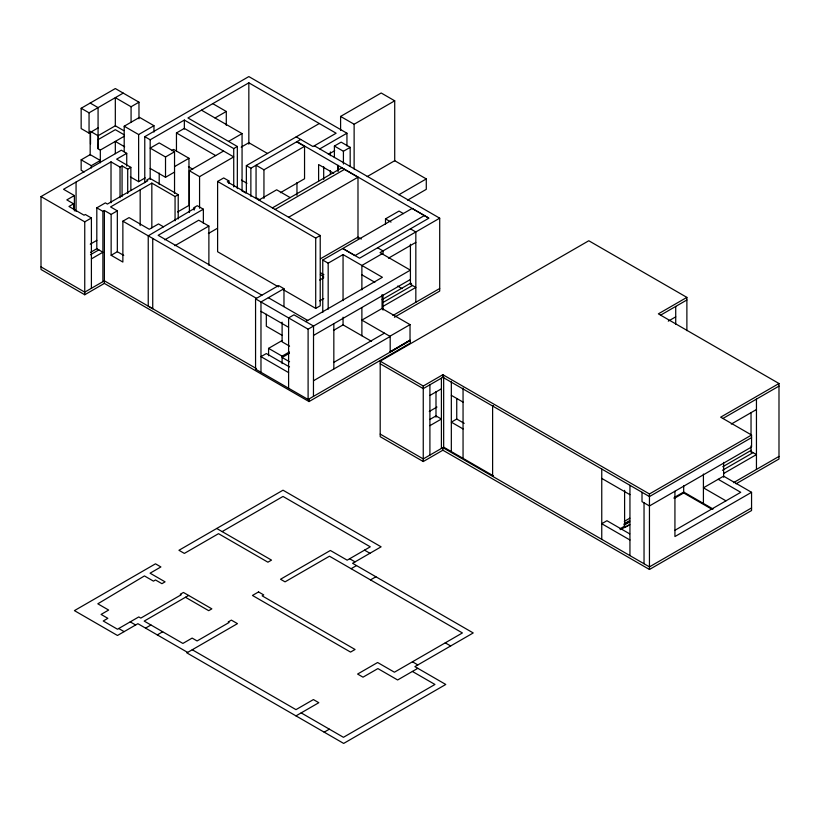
<?xml version="1.0" encoding="UTF-8"?>
<svg xmlns="http://www.w3.org/2000/svg" width="820" height="820" viewBox="0 0 820 820"><rect width="100%" height="100%" fill="white"/><g stroke="black" fill="none" stroke-linecap="round" stroke-linejoin="round"><path stroke-width="1.23" d="M194.155 210.094L194.155 207.542L197.272 205.697L203.36 209.202L203.36 223.265M389.848 351.903L410.031 340.249L410.031 324.628L382.069 308.484L361.886 320.128L390.187 336.466L390.187 352.098L409.938 340.197M98.072 127.93L89.052 133.137L81.159 128.576L81.159 108.271L115.323 88.55L138.97 102.192L138.97 118.818M81.159 108.271L89.052 112.822L123.215 93.101M123.728 130.636L115.323 125.778L115.323 97.662L131.077 106.754L138.97 102.192M115.569 125.644L98.072 135.741L91.163 131.753M98.072 139.646L115.323 129.683L124.455 134.962M124.199 151.69L124.199 126.218L139.533 117.362L153.965 125.696L153.965 132.061M90.179 103.064L98.072 107.615L98.072 148.758L98.41 135.546M81.159 159.828L90.179 154.621L100.327 160.474L91.307 165.681L81.159 159.828L81.159 170.242L84.204 171.995M98.072 148.758L100.327 150.06L124.455 136.13M124.199 126.218L138.631 134.552L153.965 125.696M283.976 306.588L283.976 288.691L278.564 285.565L255.563 298.849L255.563 369.154L308.105 399.483L410.369 340.443L410.369 343.047L309.017 401.564L104.376 283.412L84.747 294.749L41 269.483L41 196.574L121.319 150.203L126.731 153.33L126.731 166.111M144.771 182.686L144.771 136.663L248.839 76.578L346.942 133.219L346.942 146.001M130.862 190.363L130.862 167.352L127.705 169.176L122.067 165.917L120.038 167.095L111.018 161.878L63.55 189.287L74.374 195.539L74.374 210.873M126.731 153.33L116.655 159.152L130.862 167.352M144.771 136.663L150.183 139.789L184.346 120.068L233.731 148.574L237.339 146.493L237.339 188.672M296.194 136.858L313.004 146.554L336.118 133.219L248.839 82.83L187.954 117.977L237.339 146.493M176.454 150.839L176.454 132.953L184.346 128.402L233.731 156.907L199.567 176.638L189.389 170.755L189.389 212.493M74.374 195.539L66.82 199.895L73.585 203.801L73.585 208.915M215.014 117.977L226.289 111.469L226.289 125.357M73.585 203.801L68.962 206.476L84.07 215.199L85.311 214.481L91.399 217.997L91.399 288.302M171.575 150.613L173.635 149.424L188.969 158.28L188.969 205.41L177.632 211.949M174.537 151.772L159.203 142.916L150.183 148.123L165.517 156.979L174.537 151.772L174.537 193.356M130.38 176.915L138.631 181.681L145.201 177.889M90.538 252.345L96.811 248.716L96.811 207.839L105.38 202.888L107.41 204.067L147.774 180.759L146.647 180.113L149.804 178.288L178.217 194.688L178.217 218.981M174.537 166.614L188.969 158.28M41 196.574L84.747 221.841L91.399 217.997M96.811 207.839L102.9 211.355L104.376 210.504L111.141 214.409L117.332 210.832L117.332 251.719L123.728 255.409M178.217 194.688L175.06 196.513L151.833 183.106L110.567 206.927L117.332 210.832M150.183 168.428L165.517 177.284L174.537 172.077M228.534 141.409L242.064 133.599L242.064 191.111M189.389 170.755L223.552 151.034M241.193 147.139L248.839 142.721L267.587 153.535M111.141 214.409L111.141 255.286L122.867 262.062L122.867 221.174L129.058 217.607L149.26 229.272L158.506 223.932L163.467 226.791M90.261 244.165L96.821 240.383M90.477 254.723L98.841 249.895M278.41 286.856L217.607 251.75L217.607 181.445L223.696 177.94L228.882 180.933L228.882 183.485M246.359 192.474L246.359 165.63L319.318 123.512M91.399 258.874L102.9 252.232L96.811 248.716M228.882 180.933L227.304 181.845L320.22 235.483L320.22 305.788L315.71 308.392L282.797 289.388M246.359 165.63L250.869 168.233L300.714 139.462M340.597 130.493L340.597 116.43L381.187 92.998L394.717 100.809L394.717 160.884M111.141 255.286L117.332 251.719M260.001 199.916L256.055 197.63L256.055 165.24L263.948 169.801L304.548 146.36L304.548 178.76L280.409 192.69M203.36 209.202L158.147 235.309L261.877 295.2M340.597 116.43L354.127 124.24L394.717 100.809M319.738 148.912L346.942 133.219M164.728 239.84L198.737 220.211L208.885 226.064L208.885 265.27M334.396 157.553L334.396 146.052L341.161 142.147L350.181 147.354L350.181 166.532M328.338 154.375L334.714 150.685M174.875 245.703L208.885 226.064M258.874 200.07L276.668 189.799L290.198 197.61M334.396 146.052L343.416 151.259L350.181 147.354M208.393 233.515L217.208 228.421M272.404 207.88L341.755 167.844L357.991 177.222L357.991 238.579M275.11 209.438L344.461 169.412M288.64 217.249L357.991 177.222M367.216 176.577L394.717 160.7L426.287 178.924L426.287 189.338L407.591 200.141M217.607 181.445L315.71 238.087L320.22 235.483M398.786 194.801L426.287 178.924M385.502 224.003L385.502 218.878L399.032 211.068L403.45 213.62M320.507 258.751L357.991 237.113L361.312 239.03M322.762 312.461L322.762 260.042L412.163 208.434L428.911 218.161L359.57 258.197L342.77 248.501L354.998 255.614L424.442 215.527M283.976 288.691L260.975 301.965L260.975 372.27M322.762 260.042L328.174 263.169L343.057 254.579L382.407 277.293L305.675 321.604M319.718 280.04L323.726 277.724M394.41 317.237L439.704 291.09L439.704 218.181L380.039 252.621L410.369 270.139L308.105 329.179L255.563 298.849M382.069 253.8L361.886 265.454L361.886 289.931M388.485 258.167L415.832 242.382M319.718 300.868L323.726 298.552M268.581 355.736L268.581 348.356L282.111 340.546M313.537 335.411L410.369 279.507M255.563 369.154L256.465 368.631L104.376 280.809L84.747 292.145L41 266.879M268.581 348.356L282.111 356.167L289.398 351.954M382.151 299.577L410.646 283.136L411.548 283.648M289.439 353.236L282.111 357.469L289.573 361.774M333.494 330.409L343.057 324.884L371.562 341.345M382.919 302.518L412.45 285.473M383.022 306.372L415.832 287.43L410.42 284.304L410.42 244.257M392.862 315.526L439.704 288.486M333.607 362.491L384.436 333.156M389.848 336.272L410.031 324.628M313.537 380.726L390.187 336.466M725.966 500.835L703.416 487.818L723.599 476.164L751.561 492.307L751.561 510.532L649.45 569.48L442.872 450.211L423.253 461.537L380.203 436.691L380.203 361.179L588.791 240.752L686.883 297.383L686.883 330.665M380.203 361.179L423.253 386.025L442.872 374.699L649.45 493.968L751.561 435.02L751.561 447.002L649.45 505.95L642.009 501.655L642.009 492.277M429.905 395.465L441.406 388.823M429.249 411.496L436.978 407.038M222.128 531.596L283.013 496.448L370.281 546.827L347.167 560.173L330.368 550.476L280.532 579.248L285.042 581.851L329.466 556.206L462.398 632.948L394.41 672.205L377.61 662.509L357.602 674.05L363.014 677.176L377.897 668.587L397.628 679.975L417.81 668.32M429.721 419.532L435.994 415.904L441.406 419.03L429.905 425.672M493.404 405.572L492.615 406.023L492.615 476.328L493.404 475.877L443.661 447.156L423.253 458.933L380.203 434.087M686.883 297.383L658.357 313.855L778.99 383.504L778.99 459.015L736.063 483.8M660.551 315.188L686.883 299.987M188.62 595.443L144.197 621.088L182.891 643.433L192.136 638.093L197.097 640.953L229.118 622.472L228.216 621.949L231.373 620.125L237.462 623.641L186.837 652.874L343.672 743.422L445.772 684.464L414.879 666.629L473.222 632.948L352.579 563.299L381.105 546.827L283.013 490.196L178.945 550.281L184.357 553.408L218.52 533.676L267.904 562.192L271.512 560.111L216.716 528.47M668.279 321.143L675.721 316.848M145.55 628.12L150.962 624.994M157.276 634.895L162.688 631.769M351.114 568.701L356.526 565.574M370.507 579.894L375.919 576.778M778.99 383.504L720.657 417.175L751.561 435.02M722.861 418.507L779 386.107M731.296 424.063L756.45 409.539M751.561 437.624L649.45 496.571L442.872 377.303L442.872 374.699M624.307 521.376L629.832 518.189M722.768 466.744L751.264 450.293L751.264 451.594M624.122 523.826L629.647 520.638M624.122 524.605L629.647 521.417M624.122 525.128L629.647 521.94M295.979 715.88L318.816 702.699L313.404 699.573L295.979 709.638L192.249 649.747M620.186 528.705L624.604 526.153M674.112 497.566L683.685 492.041L713.072 509.015M722.441 470.311L753.067 452.64M620.186 529.617L629.698 524.903M674.112 498.478L683.685 492.953L711.873 509.23M624.604 526.676L625.281 527.065L629.698 524.513M723.63 473.529L756.44 454.587L751.038 451.461M733.48 482.683L779 456.412M324.166 732.157L329.353 729.164M674.993 530.253L740.737 492.307L718.187 479.29M751.561 492.307L674.932 536.547L674.932 491.241M751.561 507.928L649.45 566.876L442.872 447.607L442.872 450.211M194.155 207.542L195.068 208.054L148.236 235.822L148.236 306.127L152.735 308.74L152.735 238.435L122.867 221.174M314.327 145.786L439.704 218.181M296.963 141.624L428.009 217.648M296.645 141.809L304.548 146.36M333.689 173.245L318.611 164.543L318.611 181.076M212.759 103.658L226.289 111.469M410.42 228.841L415.832 231.968L415.832 302.272M201.484 110.167L242.064 133.599M385.502 218.878L391.027 222.076M377.61 247.783L383.022 250.91L383.022 254.384M176.454 132.953L215.66 155.585M241.428 180.103L246.943 183.28M242.525 191.152L245.836 193.059M397.669 286.057L402.097 288.609M188.436 166.685L192.792 169.207M361.886 274.823L374.853 282.305M124.671 146.8L115.323 141.409L115.323 153.658M320.579 272.793L323.91 274.72M320.394 274.638L323.644 276.514M601.757 478.408L629.944 494.685M451.328 395.332L463.054 402.107M268.355 297.711L307.705 320.425M380.203 363.783L423.253 388.629L443.661 376.851L443.661 447.156M152.735 238.435L256.465 298.326M464.202 423.345L456.74 419.03L451.328 422.156L463.054 428.932M260.975 311.344L288.599 327.293M629.709 533.871L606.943 520.72L601.757 523.724L629.944 539.99M282.111 335.339L266.326 326.216L266.326 314.244M289.573 346.153L282.111 341.848L282.111 322.157M289.532 366.96L266.326 353.563L260.975 356.649L288.599 372.598M364.531 550.148L369.943 553.274M349.648 558.738L355.06 561.864M445.26 642.849L450.672 645.965M412.45 661.791L417.851 664.907M412.398 671.447L434.948 684.464L343.447 737.303L301.165 712.887M185.463 597.268L208.69 610.674L211.847 608.85L183.434 592.45L180.277 594.274L181.179 594.787L140.814 618.095L138.785 616.927L117.475 629.227L103.228 620.996L107.85 618.331L101.085 614.426L108.64 610.059L97.816 603.807L144.443 575.927L153.463 581.134L155.492 579.966L161.919 583.676L165.076 581.851L150.08 573.19L160.904 566.948L155.492 563.822L74.425 610.623L117.475 635.479L137.883 623.692L187.626 652.412M130.216 621.867L135.628 624.994M118.715 628.509L124.127 631.636M756.45 399.125L756.45 469.429M751.038 412.614L751.038 435.625M751.038 445.854L751.038 452.24M723.599 462.388L723.63 477.24M703.416 474.032L703.416 503.439M683.685 485.655L683.685 492.953M675.721 306.434L675.721 324.32M649.45 493.968L649.45 569.48M644.038 502.824L644.038 563.75M629.944 485.317L629.944 555.622M624.604 490.36L624.604 527.065M601.757 469.04L601.757 539.345M463.054 388.044L463.054 458.349M456.74 398.602L456.74 419.061M451.328 381.279L451.328 451.584M441.406 378.153L441.406 448.458M435.994 391.642L435.994 417.206M429.905 384.785L429.905 455.09M423.253 386.025L423.253 461.537M383.022 295.108L383.022 310.083M382.069 294.636L382.069 308.484M361.886 307.551L361.886 335.759M354.127 124.24L354.127 168.982M343.416 151.259L343.416 164.041M343.057 254.579L343.057 300.602M343.057 317.217L343.057 324.884M338.065 171.072L338.065 165.281L338.004 171.113M333.832 323.695L333.832 369M330.368 151.956L330.368 155.708M330.368 170.724L330.368 174.475M328.174 263.169L328.174 309.191M323.685 166.696L323.685 179.416M315.71 238.087L315.71 308.392M313.455 396.398L313.537 326.042L293.949 314.829L288.599 317.914L288.599 388.219M309.017 398.961L309.017 401.564M308.105 329.179L308.105 399.483M296.963 182.532L296.963 195.314M282.111 356.167L282.111 363.598M263.948 169.801L263.948 198.45M250.869 168.233L250.869 196.359M248.839 82.83L248.839 144.187M233.731 148.574L233.731 186.929M199.567 176.638L199.567 208.249M184.346 120.068L184.346 129.017M175.06 196.513L175.06 220.805M165.517 156.979L165.517 177.284M159.203 173.04L159.203 184.51M151.833 183.106L151.833 227.847M150.183 139.789L150.183 179.416M140.179 189.83L140.179 225.623M138.631 134.552L138.631 181.681M131.077 106.754L131.077 122.098M127.705 169.176L127.705 193.458M122.067 165.917L122.067 196.595M120.038 167.095L120.038 197.774M111.018 161.878L111.018 202.786M104.376 210.504L104.376 283.412M102.9 211.355L102.9 281.66M100.327 150.06L100.327 162.79M91.307 165.681L91.307 167.998M90.518 132.174L90.518 144.012M90.179 131.179L90.179 155M89.052 112.822L89.052 133.137M84.747 221.841L84.747 294.749M76.065 182.06L76.065 211.457M258.546 591.938L252.457 595.453L350.55 652.084L355.06 649.481L262.154 595.843L263.733 594.93L258.546 591.938"/></g></svg>
